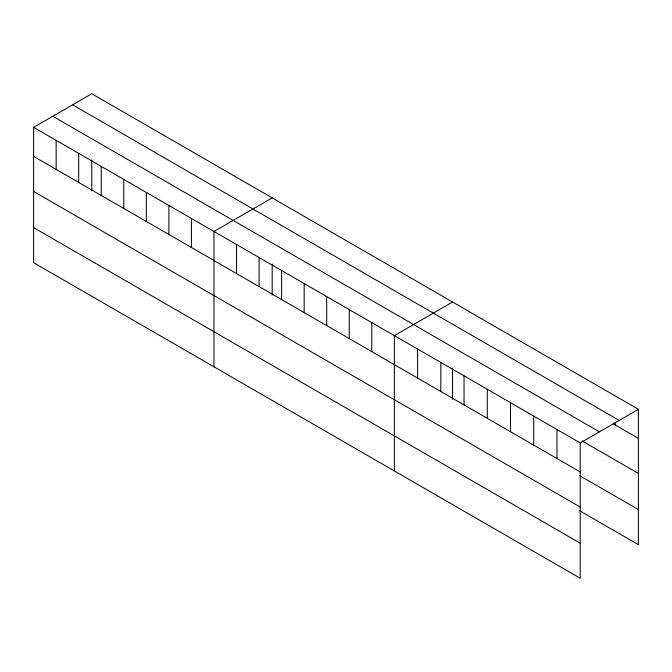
<?xml version="1.0" encoding="UTF-8"?>
<svg xmlns="http://www.w3.org/2000/svg" width="672" height="672" viewBox="0 0 672 672"><rect width="100%" height="100%" fill="white"/><g stroke="black" fill="none" stroke-linecap="round" stroke-linejoin="round"><path stroke-width="1.01" d="M33.6 127.352L580.196 442.924L580.196 578.256L33.6 262.685L33.6 127.352L91.804 93.744L638.4 409.315L638.4 544.648L579.432 510.602M272.185 197.887L213.973 231.487L213.973 366.82M452.558 302.022L394.355 335.63L394.355 470.963M580.196 442.924L638.4 409.315M72.601 104.832L619.189 420.412M613.385 423.906L638.4 438.354M52.811 116.264L599.399 431.836M582.112 440.933L638.4 473.432M33.6 156.383L580.196 471.954M579.432 475.524L638.4 509.569M33.6 191.461L580.196 507.032M33.6 227.606L580.196 543.178M615.174 422.864L615.174 424.939M556.962 429.509L556.962 458.548M533.736 416.102L533.736 445.133M510.502 402.688L510.502 431.718M487.276 389.273L487.276 418.312M464.041 375.866L464.041 404.897M452.558 368.147L452.558 399.26M440.815 362.452L440.815 391.482M417.581 349.037L417.581 378.076M371.801 322.61L371.801 351.649M349.255 309.59L349.255 338.629M326.71 296.579L326.71 325.609M304.164 283.559L304.164 312.589M281.618 270.539L281.618 299.578M272.185 264.004L272.185 295.126M259.073 257.527L259.073 286.558M236.519 244.507L236.519 273.538M191.428 218.476L191.428 247.506M168.882 205.456L168.882 234.486M146.336 192.436L146.336 221.474M123.791 179.424L123.791 208.454M101.237 166.404L101.237 195.434M91.804 159.869L91.804 190.991M78.691 153.384L78.691 182.423M56.146 140.372L56.146 169.403"/></g></svg>
